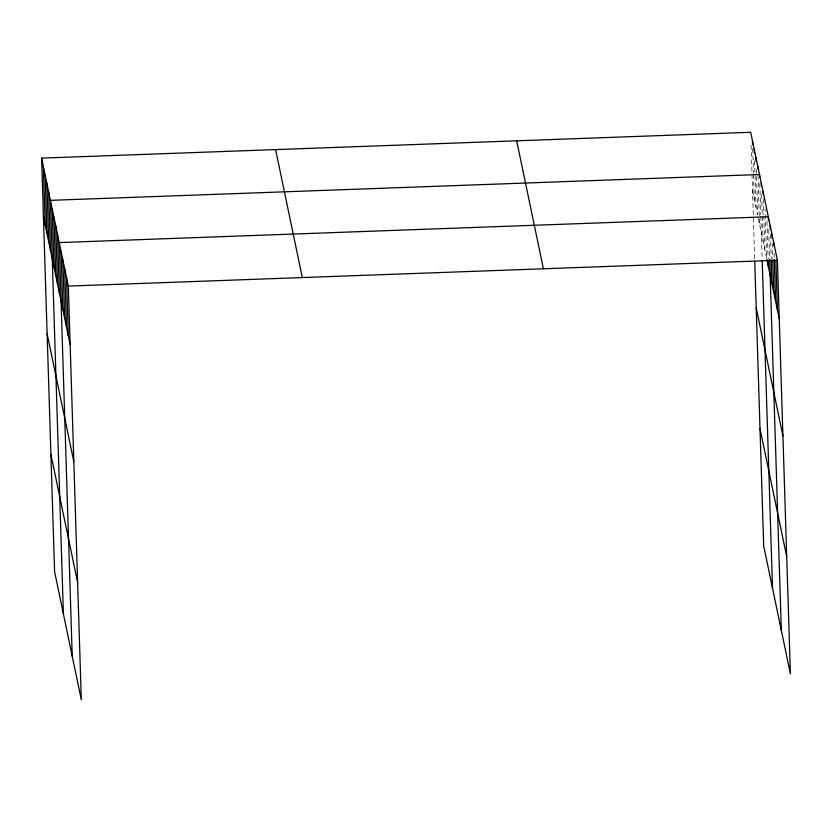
<?xml version="1.0" encoding="UTF-8"?>
<svg xmlns="http://www.w3.org/2000/svg" width="832" height="832" viewBox="0 0 832 832"><rect width="100%" height="100%" fill="white"/><g stroke="black" fill="none" stroke-linecap="round" stroke-linejoin="round"><path stroke-width="0.62" stroke-dasharray="4.16 3.12" d="M752.523 190.663L757.557 214.791M758.316 218.41L766.626 258.232L765.076 208.936M774.093 253.23L774.259 258.419M772.242 243.235L772.73 258.794M770.422 234.53L771.191 259.178M768.726 229.715L769.662 259.553M766.969 221.27L768.144 258.898M763.277 199.191L763.766 214.76M763.807 216.06L764.868 249.787M761.634 194.636L763.1 241.332M759.793 183.602L760.77 214.729M760.812 216.029L762.174 259.366M758.025 175.146L759.574 224.442M756.35 169.302L757.775 214.698M754.582 160.857L756.049 207.553M752.7 148.512L753.47 173.16M753.511 174.46L754.291 199.108M751.098 145.257L754.707 259.99"/><path stroke-width="1.25" d="M41.6 158.122L68.307 286.094L81.307 699.712L54.6 571.74L41.6 158.122L750.693 132.288L777.4 260.26L790.4 673.878L763.693 545.906L754.738 261.248M68.307 286.094L777.4 260.26M766.875 259.438L779.241 318.635M756.205 307.892L782.922 435.864M760.001 428.678L786.718 556.65M516.693 140.806L543.4 268.788M275.6 149.594L302.307 277.566M43.43 216.497L70.148 344.469M47.122 333.726L73.83 461.698M50.918 454.511L77.626 582.483M775.871 260.634L777.421 309.93M773.77 242.85L773.854 245.45M774.301 259.719L775.601 301.226M771.95 234.156L772.075 238.046M772.772 260.094L773.791 292.531M770.141 225.451L770.255 229.341M771.233 260.478L771.971 283.826M768.446 220.636L768.321 216.746L59.228 242.58L72.228 656.209M769.662 259.553L781.321 630.365M768.186 260.187L768.394 266.677M763.027 191.412L763.11 194.002M761.27 182.967L761.353 185.557M759.585 177.112L759.502 174.512L50.419 200.346L63.409 613.974M762.206 260.624L772.502 588.141M757.744 166.067L757.827 168.667M755.976 157.622L756.101 161.512M754.218 149.178L754.333 153.067M752.45 140.733L752.575 144.622M66.498 277.389L68.328 335.764M64.678 268.684L66.518 327.059M62.858 259.99L64.698 318.365M61.048 251.285L62.878 309.66M57.47 234.135L59.301 292.51M55.702 225.69L57.543 284.066M53.945 217.246L55.775 275.621M52.177 208.801L54.018 267.176M48.651 191.901L50.482 250.276M46.894 183.456L48.724 241.831M45.126 175.011L46.956 233.386M43.368 166.566L45.198 224.942"/></g></svg>
